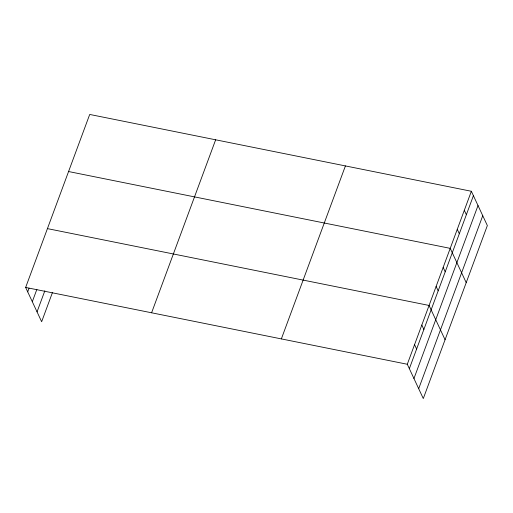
<?xml version="1.0" encoding="UTF-8"?>
<svg xmlns="http://www.w3.org/2000/svg" width="513" height="513" viewBox="0 0 513 513"><rect width="100%" height="100%" fill="white"/><g stroke="black" fill="none" stroke-linecap="round" stroke-linejoin="round"><path stroke-width="0.77" d="M52.397 292.679L41.643 321.728L25.65 287.434L89.711 114.45L471.357 191.272L487.35 225.566L423.289 398.55L407.296 364.256L471.357 191.272M27.702 291.839L29.049 288.21M32.306 301.702L36.872 289.358M37.039 311.866L44.843 290.807M151.591 312.783L215.652 139.799M281.355 338.907L345.416 165.923M409.348 368.661L473.416 195.677M413.953 378.523L478.013 205.54M418.691 388.687L482.752 215.704M68.569 171.534L450.222 248.356L466.208 282.65M47.433 228.618L429.08 305.447L445.066 339.734M25.65 287.434L407.296 364.256M464.31 210.304L466.368 214.703M457.263 229.33L459.321 233.736M443.174 267.388L445.226 271.794M436.127 286.414L438.179 290.82M421.821 325.05L423.873 329.455M414.555 344.653L416.614 349.058"/></g></svg>
